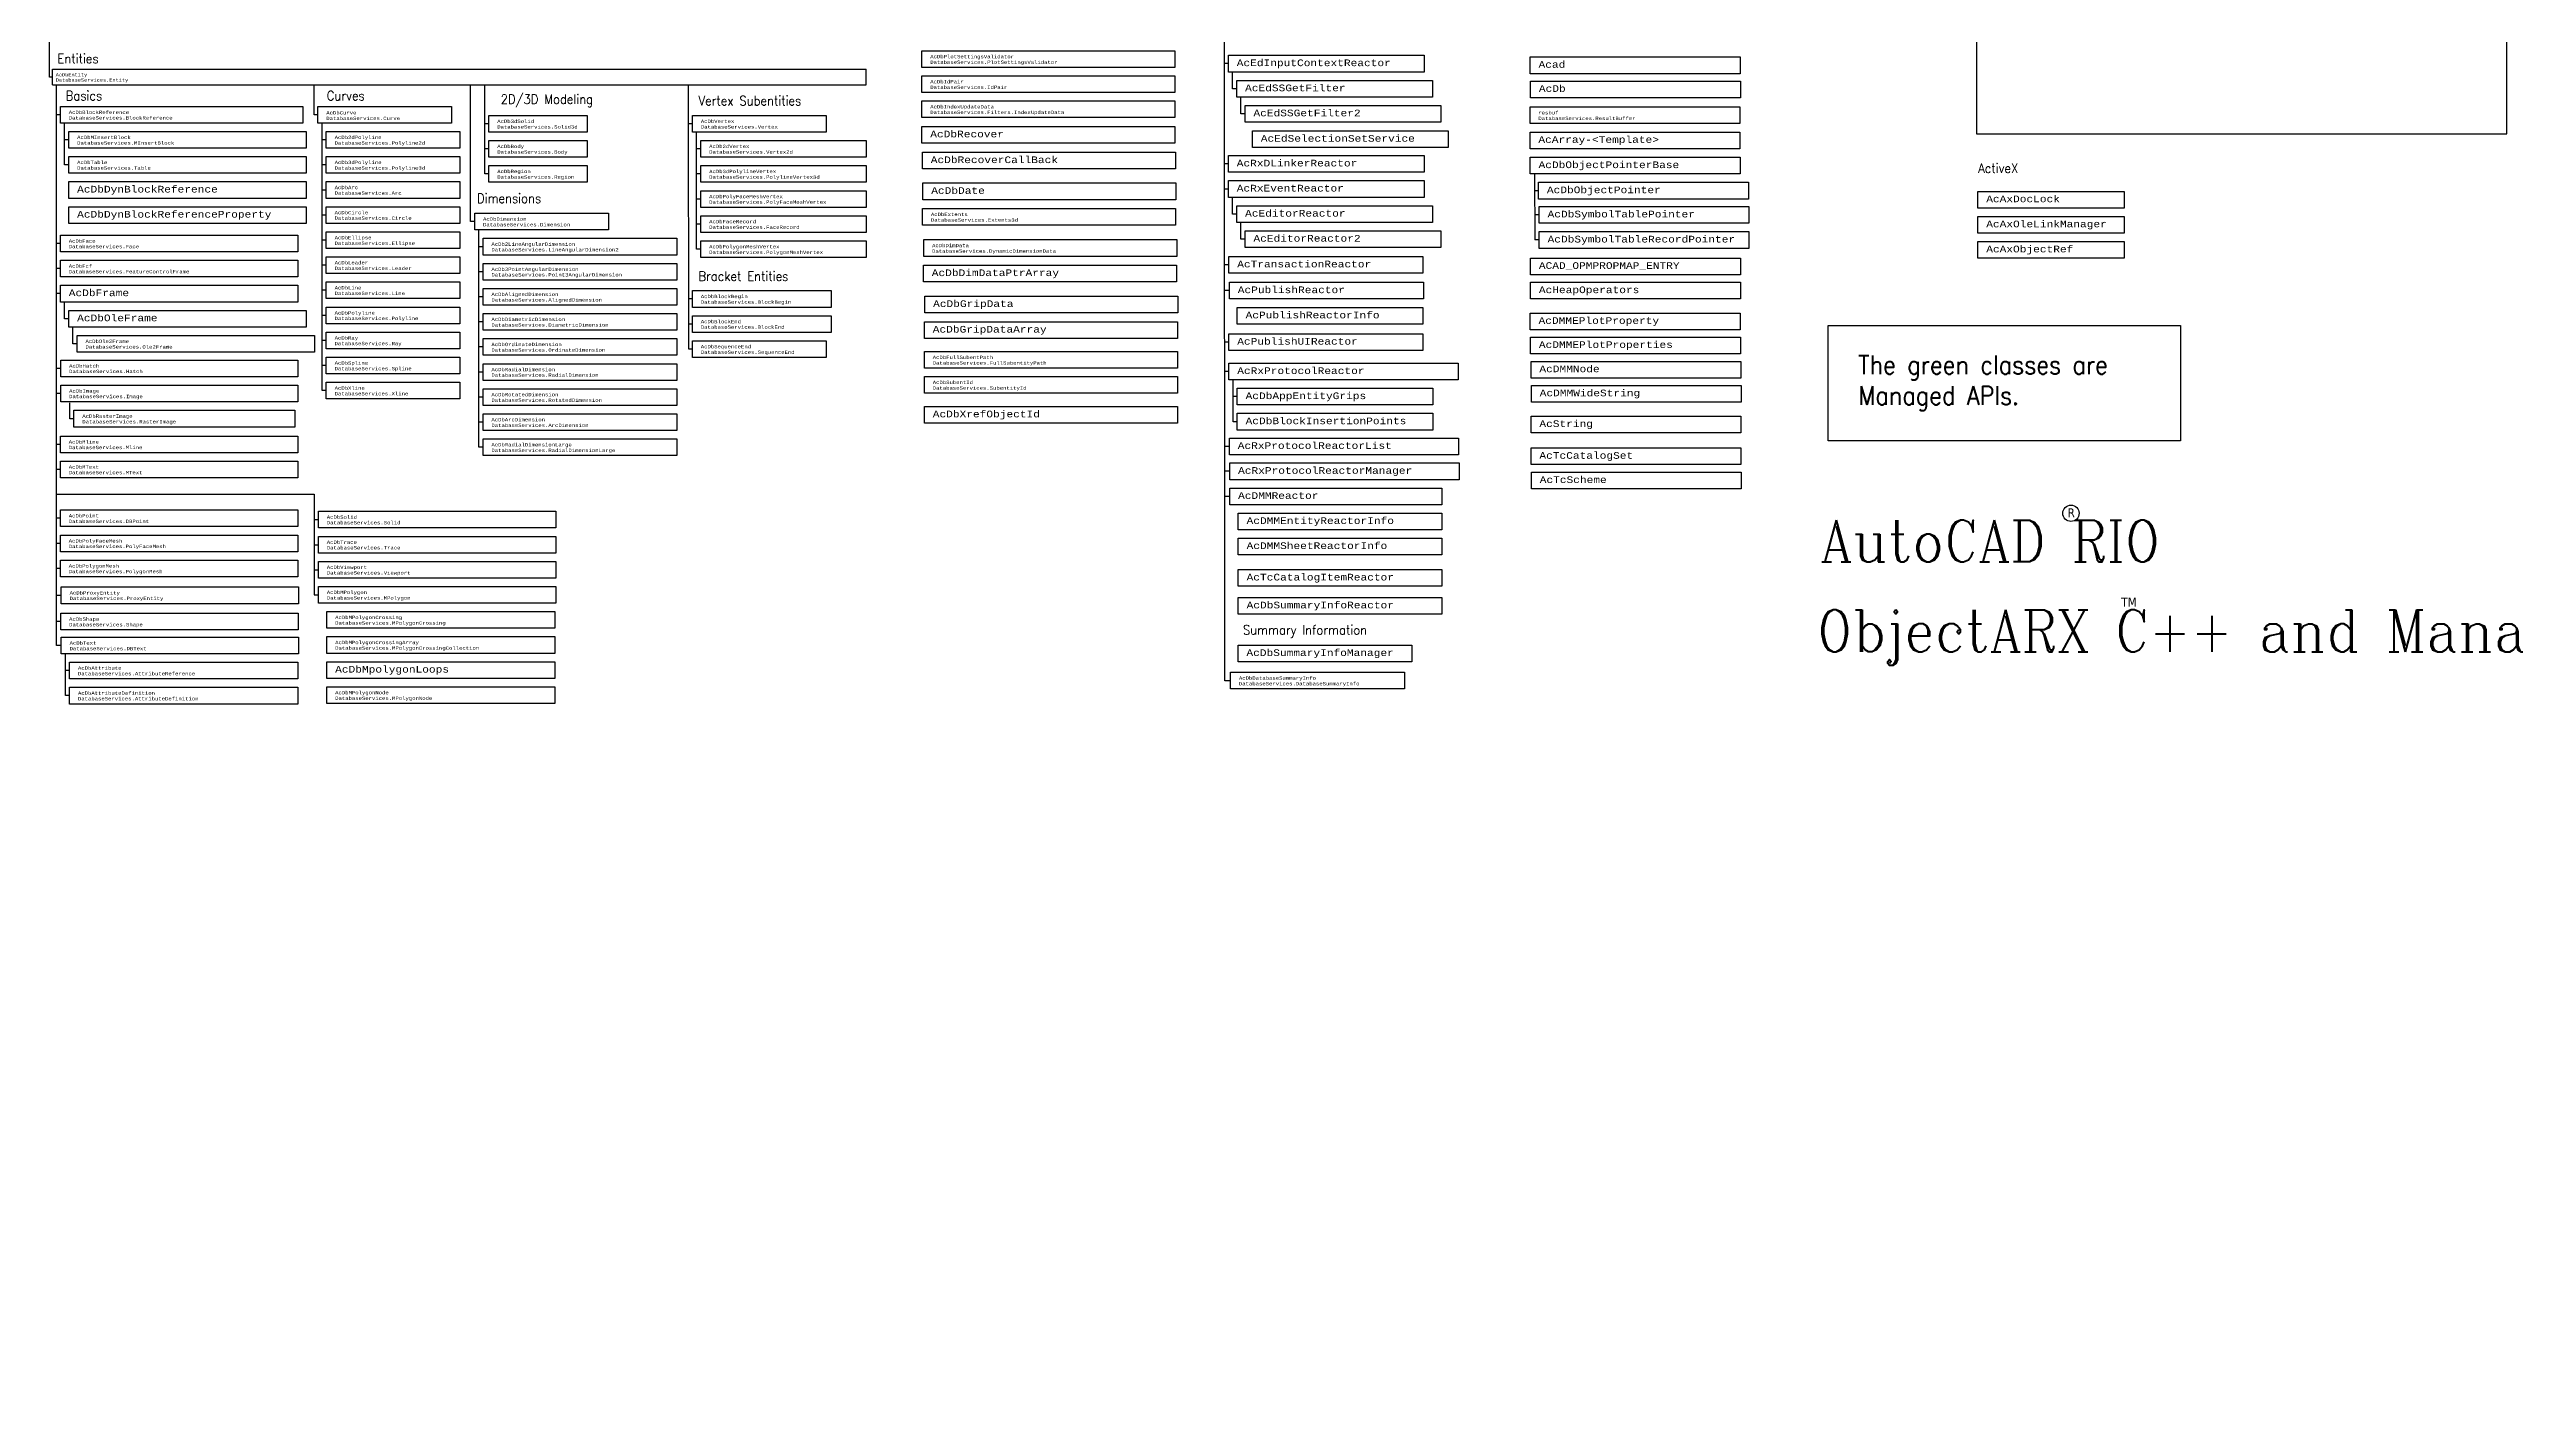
# Model space of a CAD drawing. Extents: x -49 to 186, y -248 to 71.
# Drawn here: x -46.9 to 100.9, y -80.6 to 0.6 of the extents above; entities that cross this region are included whole.
import ezdxf
from ezdxf.enums import TextEntityAlignment as Align

# ---------------------------------------------------------------- set-up
doc = ezdxf.new("R2010")
doc.units = 0
doc.header["$MEASUREMENT"] = 0
doc.layers.get('0').update_dxf_attribs({"linetype": 'CONTINUOUS'})
doc.layers.add('JUNK', color=7, linetype='CONTINUOUS')
doc.styles.add('ROMANC', font='romanc.shx', dxfattribs={"width": 0.9})
doc.styles.add('ROMANS', font='romans', dxfattribs={"width": 0.9})
doc.styles.get("Standard").update_dxf_attribs({"font": 'COUR.TTF'})
doc.styles.add('STYLE1', font='TAHOMA.TTF', dxfattribs={"height": 0.18})

msp = doc.modelspace()

# ---------------------------------------------------------------- linework, layer by layer
for p, q in [((23.45, -37.22), (23.41, 68.11)), ((-46.89, -1.1), (-46.88, 30.48)), ((-46.7, -1.1), (-46.89, -1.1)), ((-46.7, -0.63), (1.98, -0.64)), ((-46.7, -1.57), (-46.7, -0.63)), ((1.98, -1.57), (1.98, -0.64)), ((23.66, -0.3), (23.41, -0.3)), ((-46.7, -1.57), (-46.46, -1.57)), ((-46.46, -1.57), (1.98, -1.57)), ((-46.46, -35.11), (-46.46, -1.57)), ((-31.04, -3.36), (-31.04, -1.57)), ((-21.69, -9.75), (-21.69, -1.57)), ((-20.83, -6.9), (-20.83, -1.57)), ((-19.35, -1.57), (-19.35, -1.57)), ((-8.63, -17.38), (-8.64, -1.58)), ((-46.23, -3.36), (-46.46, -3.36)), ((-45.98, -6.36), (-45.98, -3.86)), ((-30.82, -3.36), (-31.04, -3.36)), ((-30.57, -19.86), (-30.57, -3.86)), ((-20.59, -3.9), (-20.83, -3.9)), ((-8.41, -3.9), (-8.64, -3.9)), ((-8.16, -11.4), (-8.16, -4.4)), ((-45.73, -4.86), (-45.98, -4.86)), ((-30.32, -4.86), (-30.57, -4.86)), ((-20.59, -5.4), (-20.83, -5.4)), ((-7.91, -5.4), (-8.16, -5.4)), ((-45.73, -6.36), (-45.98, -6.36)), ((-30.32, -6.36), (-30.57, -6.36)), ((-20.59, -6.9), (-20.83, -6.9)), ((-7.91, -6.9), (-8.16, -6.9)), ((23.66, -6.3), (23.41, -6.3)), ((41.97, -6.9), (42, -10.85)), ((-30.32, -7.86), (-30.57, -7.86)), ((-7.91, -8.4), (-8.16, -8.4)), ((23.66, -7.8), (23.41, -7.8)), ((23.91, -9.3), (23.91, -8.3)), ((42.22, -7.9), (41.97, -7.9)), ((-30.32, -9.36), (-30.57, -9.36)), ((-21.44, -9.75), (-21.69, -9.75)), ((-21.19, -23.25), (-21.19, -10.25)), ((-7.91, -9.9), (-8.16, -9.9)), ((42.26, -9.35), (42, -9.35)), ((-46.23, -11.06), (-46.46, -11.06)), ((-30.32, -10.86), (-30.57, -10.86)), ((-20.94, -11.25), (-21.19, -11.25)), ((-7.91, -11.4), (-8.16, -11.4)), ((42.26, -10.85), (42, -10.85)), ((-46.23, -12.56), (-46.46, -12.56)), ((-30.32, -12.36), (-30.57, -12.36)), ((-20.94, -12.75), (-21.19, -12.75)), ((23.69, -12.34), (23.44, -12.34)), ((-46.23, -14.06), (-46.46, -14.06)), ((-45.98, -15.56), (-45.98, -14.56)), ((-30.32, -13.86), (-30.57, -13.86)), ((-20.94, -14.25), (-21.19, -14.25)), ((-8.41, -14.38), (-8.63, -14.38)), ((23.72, -13.88), (23.47, -13.88)), ((-45.73, -15.56), (-45.98, -15.56)), ((-45.48, -17.06), (-45.48, -16.06)), ((-30.32, -15.36), (-30.57, -15.36)), ((-20.94, -15.75), (-21.19, -15.75)), ((-8.41, -15.88), (-8.63, -15.88)), ((-45.23, -17.06), (-45.48, -17.06)), ((-30.32, -16.86), (-30.57, -16.86)), ((-20.94, -17.25), (-21.19, -17.25)), ((-8.41, -17.38), (-8.63, -17.38)), ((23.69, -16.96), (23.44, -16.96)), ((-46.21, -18.53), (-46.46, -18.53)), ((-30.32, -18.36), (-30.57, -18.36)), ((-20.94, -18.75), (-21.19, -18.75)), ((23.69, -18.72), (23.44, -18.72)), ((-46.21, -20.03), (-46.46, -20.03)), ((-45.67, -21.54), (-45.67, -20.59)), ((-30.32, -19.86), (-30.57, -19.86)), ((-20.94, -20.25), (-21.19, -20.25)), ((-45.42, -21.54), (-45.67, -21.54)), ((-20.94, -21.75), (-21.19, -21.75)), ((-46.23, -23.08), (-46.46, -23.08)), ((-20.94, -23.25), (-21.19, -23.25)), ((23.72, -23.2), (23.47, -23.2)), ((-46.23, -24.58), (-46.46, -24.58)), ((23.74, -24.69), (23.49, -24.69)), ((-46.46, -26.06), (-31.04, -26.06)), ((-31.04, -26.06), (-31.04, -32.08)), ((23.74, -26.19), (23.49, -26.19)), ((-46.23, -27.5), (-46.46, -27.5)), ((-31.04, -27.58), (-30.79, -27.58)), ((-46.23, -29), (-46.46, -29)), ((-31.04, -29.08), (-30.79, -29.08)), ((-46.23, -30.5), (-46.46, -30.5)), ((-31.04, -30.58), (-30.79, -30.58)), ((-46.18, -32.11), (-46.46, -32.11)), ((-31.04, -32.08), (-30.79, -32.08)), ((-46.21, -33.68), (-46.46, -33.68)), ((-45.93, -32.61), (-45.93, -32.61)), ((-45.93, -32.61), (-45.93, -32.61)), ((-46.18, -35.11), (-46.46, -35.11)), ((-45.93, -38.11), (-45.93, -35.61)), ((-45.68, -36.61), (-45.93, -36.61)), ((-45.68, -38.11), (-45.93, -38.11)), ((23.79, -37.22), (23.45, -37.22))]:
    msp.add_line(p, q)
at = {"color": 7}
for p, q in [((23.91, -1.8), (23.91, -0.8)), ((24.16, -1.8), (23.91, -1.8)), ((24.41, -3.3), (24.41, -2.3)), ((24.66, -3.3), (24.41, -3.3)), ((24.16, -9.3), (23.91, -9.3)), ((24.41, -10.8), (24.41, -9.8)), ((24.66, -10.8), (24.41, -10.8)), ((23.94, -21.72), (23.94, -19.22)), ((24.19, -20.22), (23.94, -20.22)), ((24.19, -21.72), (23.94, -21.72))]:
    msp.add_line(p, q, dxfattribs=at)
at = {"color": 3}
msp.add_lwpolyline([(75.63, 67.78), (68.43, 67.78), (68.43, -4.5), (100.17, -4.5), (100.17, 67.63), (86.57, 67.63)], dxfattribs=at)
for points in [[(5.32, 0.47), (20.46, 0.47), (20.46, -0.53), (5.32, -0.53)], [(41.72, 0.1), (54.28, 0.1), (54.28, -0.9), (41.72, -0.9)], [(5.32, -1.03), (20.46, -1.03), (20.46, -2.03), (5.32, -2.03)], [(41.74, -1.34), (54.3, -1.34), (54.3, -2.34), (41.74, -2.34)], [(-46.23, -2.86), (-31.73, -2.86), (-31.73, -3.86), (-46.23, -3.86)], [(-30.82, -2.86), (-22.82, -2.86), (-22.82, -3.86), (-30.82, -3.86)], [(5.32, -2.53), (20.46, -2.53), (20.46, -3.53), (5.32, -3.53)], [(41.71, -2.89), (54.26, -2.89), (54.26, -3.89), (41.71, -3.89)], [(-45.73, -4.36), (-31.53, -4.36), (-31.53, -5.36), (-45.73, -5.36)], [(-30.32, -4.36), (-22.32, -4.36), (-22.32, -5.36), (-30.32, -5.36)], [(-20.59, -3.4), (-14.71, -3.4), (-14.71, -4.4), (-20.59, -4.4)], [(-8.41, -3.4), (-0.41, -3.4), (-0.41, -4.4), (-8.41, -4.4)], [(5.32, -4.06), (20.46, -4.06), (20.46, -5.06), (5.32, -5.06)], [(41.71, -4.39), (54.26, -4.39), (54.26, -5.39), (41.71, -5.39)], [(-45.73, -5.86), (-31.53, -5.86), (-31.53, -6.86), (-45.73, -6.86)], [(-30.32, -5.86), (-22.32, -5.86), (-22.32, -6.86), (-30.32, -6.86)], [(-20.59, -4.9), (-14.71, -4.9), (-14.71, -5.9), (-20.59, -5.9)], [(-7.91, -4.9), (1.98, -4.9), (1.98, -5.9), (-7.91, -5.9)], [(5.35, -5.6), (20.49, -5.6), (20.49, -6.6), (5.35, -6.6)], [(41.72, -5.9), (54.28, -5.9), (54.28, -6.9), (41.72, -6.9)], [(-45.73, -7.36), (-31.53, -7.36), (-31.53, -8.36), (-45.73, -8.36)], [(-30.32, -7.36), (-22.32, -7.36), (-22.32, -8.36), (-30.32, -8.36)], [(-20.59, -6.4), (-14.71, -6.4), (-14.71, -7.4), (-20.59, -7.4)], [(-7.91, -6.4), (1.98, -6.4), (1.98, -7.4), (-7.91, -7.4)], [(-45.73, -8.86), (-31.53, -8.86), (-31.53, -9.86), (-45.73, -9.86)], [(-30.32, -8.86), (-22.32, -8.86), (-22.32, -9.86), (-30.32, -9.86)], [(-7.91, -7.9), (1.98, -7.9), (1.98, -8.9), (-7.91, -8.9)], [(5.38, -7.44), (20.52, -7.44), (20.52, -8.44), (5.38, -8.44)], [(42.22, -7.4), (54.78, -7.4), (54.78, -8.4), (42.22, -8.4)], [(42.26, -8.85), (54.81, -8.85), (54.81, -9.85), (42.26, -9.85)], [(-21.44, -9.25), (-13.44, -9.25), (-13.44, -10.25), (-21.44, -10.25)], [(-7.91, -9.4), (1.98, -9.4), (1.98, -10.4), (-7.91, -10.4)], [(5.36, -8.97), (20.5, -8.97), (20.5, -9.97), (5.36, -9.97)], [(68.51, -9.44), (77.27, -9.44), (77.27, -10.44), (68.51, -10.44)], [(-46.23, -10.56), (-32.03, -10.56), (-32.03, -11.56), (-46.23, -11.56)], [(-30.32, -10.36), (-22.32, -10.36), (-22.32, -11.36), (-30.32, -11.36)], [(-20.94, -10.75), (-9.34, -10.75), (-9.34, -11.75), (-20.94, -11.75)], [(-7.91, -10.9), (1.98, -10.9), (1.98, -11.9), (-7.91, -11.9)], [(5.43, -10.83), (20.57, -10.83), (20.57, -11.83), (5.43, -11.83)], [(42.26, -10.35), (54.81, -10.35), (54.81, -11.35), (42.26, -11.35)], [(68.51, -10.94), (77.27, -10.94), (77.27, -11.94), (68.51, -11.94)], [(-46.23, -12.06), (-32.03, -12.06), (-32.03, -13.06), (-46.23, -13.06)], [(-30.32, -11.86), (-22.32, -11.86), (-22.32, -12.86), (-30.32, -12.86)], [(-20.94, -12.25), (-9.34, -12.25), (-9.34, -13.25), (-20.94, -13.25)], [(5.41, -12.36), (20.55, -12.36), (20.55, -13.36), (5.41, -13.36)], [(41.74, -11.93), (54.3, -11.93), (54.3, -12.93), (41.74, -12.93)], [(-46.23, -13.56), (-32.03, -13.56), (-32.03, -14.56), (-46.23, -14.56)], [(-30.32, -13.36), (-22.32, -13.36), (-22.32, -14.36), (-30.32, -14.36)], [(-20.94, -13.75), (-9.34, -13.75), (-9.34, -14.75), (-20.94, -14.75)], [(-8.41, -13.88), (-0.1, -13.88), (-0.1, -14.88), (-8.41, -14.88)], [(5.49, -14.21), (20.63, -14.21), (20.63, -15.21), (5.49, -15.21)], [(41.74, -13.38), (54.3, -13.38), (54.3, -14.38), (41.74, -14.38)], [(-45.73, -15.06), (-31.53, -15.06), (-31.53, -16.06), (-45.73, -16.06)], [(-30.32, -14.86), (-22.32, -14.86), (-22.32, -15.86), (-30.32, -15.86)], [(-20.94, -15.25), (-9.34, -15.25), (-9.34, -16.25), (-20.94, -16.25)], [(-8.41, -15.38), (-0.1, -15.38), (-0.1, -16.38), (-8.41, -16.38)], [(5.47, -15.74), (20.61, -15.74), (20.61, -16.74), (5.47, -16.74)], [(24.19, -14.89), (35.3, -14.89), (35.3, -15.89), (24.19, -15.89)], [(41.72, -15.22), (54.28, -15.22), (54.28, -16.22), (41.72, -16.22)], [(59.55, -15.97), (80.63, -15.97), (80.63, -22.87), (59.55, -22.87)], [(-45.23, -16.56), (-31.03, -16.56), (-31.03, -17.56), (-45.23, -17.56)], [(-30.32, -16.36), (-22.32, -16.36), (-22.32, -17.36), (-30.32, -17.36)], [(-20.94, -16.75), (-9.34, -16.75), (-9.34, -17.75), (-20.94, -17.75)], [(-8.41, -16.88), (-0.41, -16.88), (-0.41, -17.88), (-8.41, -17.88)], [(5.47, -17.52), (20.61, -17.52), (20.61, -18.52), (5.47, -18.52)], [(41.74, -16.66), (54.3, -16.66), (54.3, -17.66), (41.74, -17.66)], [(-46.21, -18.03), (-32.02, -18.03), (-32.02, -19.03), (-46.21, -19.03)], [(-30.32, -17.86), (-22.32, -17.86), (-22.32, -18.86), (-30.32, -18.86)], [(-20.94, -18.25), (-9.34, -18.25), (-9.34, -19.25), (-20.94, -19.25)], [(5.47, -19.02), (20.61, -19.02), (20.61, -20.02), (5.47, -20.02)], [(41.77, -18.11), (54.32, -18.11), (54.32, -19.11), (41.77, -19.11)], [(-46.21, -19.53), (-32.02, -19.53), (-32.02, -20.53), (-46.21, -20.53)], [(-30.32, -19.36), (-22.32, -19.36), (-22.32, -20.36), (-30.32, -20.36)], [(-20.94, -19.75), (-9.34, -19.75), (-9.34, -20.75), (-20.94, -20.75)], [(41.79, -19.55), (54.34, -19.55), (54.34, -20.55), (41.79, -20.55)], [(-45.42, -21.04), (-32.2, -21.04), (-32.2, -22.04), (-45.42, -22.04)], [(-20.94, -21.25), (-9.34, -21.25), (-9.34, -22.25), (-20.94, -22.25)], [(5.47, -20.81), (20.61, -20.81), (20.61, -21.81), (5.47, -21.81)], [(41.77, -21.39), (54.32, -21.39), (54.32, -22.39), (41.77, -22.39)], [(-46.23, -22.58), (-32.03, -22.58), (-32.03, -23.58), (-46.23, -23.58)], [(-20.94, -22.75), (-9.34, -22.75), (-9.34, -23.75), (-20.94, -23.75)], [(23.72, -22.7), (37.43, -22.7), (37.43, -23.7), (23.72, -23.7)], [(41.77, -23.29), (54.32, -23.29), (54.32, -24.29), (41.77, -24.29)], [(-46.23, -24.08), (-32.03, -24.08), (-32.03, -25.08), (-46.23, -25.08)], [(23.74, -24.19), (37.46, -24.19), (37.46, -25.19), (23.74, -25.19)], [(41.79, -24.74), (54.34, -24.74), (54.34, -25.74), (41.79, -25.74)], [(23.74, -25.69), (36.43, -25.69), (36.43, -26.69), (23.74, -26.69)], [(-46.23, -27), (-32.03, -27), (-32.03, -28), (-46.23, -28)], [(-30.79, -27.08), (-16.59, -27.08), (-16.59, -28.08), (-30.79, -28.08)], [(24.25, -27.19), (36.43, -27.19), (36.43, -28.19), (24.25, -28.19)], [(-46.23, -28.5), (-32.03, -28.5), (-32.03, -29.5), (-46.23, -29.5)], [(-30.79, -28.58), (-16.59, -28.58), (-16.59, -29.58), (-30.79, -29.58)], [(24.25, -28.69), (36.43, -28.69), (36.43, -29.69), (24.25, -29.69)], [(-46.23, -30), (-32.03, -30), (-32.03, -31), (-46.23, -31)], [(-30.79, -30.08), (-16.59, -30.08), (-16.59, -31.08), (-30.79, -31.08)], [(24.25, -30.57), (36.43, -30.57), (36.43, -31.57), (24.25, -31.57)], [(-46.18, -31.61), (-31.98, -31.61), (-31.98, -32.61), (-46.18, -32.61)], [(-30.79, -31.58), (-16.59, -31.58), (-16.59, -32.58), (-30.79, -32.58)], [(24.25, -32.24), (36.43, -32.24), (36.43, -33.24), (24.25, -33.24)], [(-46.21, -33.18), (-32.01, -33.18), (-32.01, -34.18), (-46.21, -34.18)], [(-30.29, -33.08), (-16.64, -33.08), (-16.64, -34.08), (-30.29, -34.08)], [(-46.18, -34.61), (-31.98, -34.61), (-31.98, -35.61), (-46.18, -35.61)], [(-30.29, -34.58), (-16.64, -34.58), (-16.64, -35.58), (-30.29, -35.58)], [(24.24, -35.09), (34.64, -35.09), (34.64, -36.09), (24.24, -36.09)], [(-45.68, -36.11), (-32.02, -36.11), (-32.02, -37.11), (-45.68, -37.11)], [(-30.29, -36.08), (-16.64, -36.08), (-16.64, -37.08), (-30.29, -37.08)], [(23.79, -36.71), (34.2, -36.71), (34.2, -37.71), (23.79, -37.71)], [(-45.68, -37.61), (-32.02, -37.61), (-32.02, -38.61), (-45.68, -38.61)], [(-30.29, -37.58), (-16.64, -37.58), (-16.64, -38.58), (-30.29, -38.58)]]:
    msp.add_lwpolyline(points, close=True)
at = {"color": 7}
for points in [[(23.66, 0.2), (35.37, 0.2), (35.37, -0.8), (23.66, -0.8)], [(24.16, -1.3), (35.87, -1.3), (35.87, -2.3), (24.16, -2.3)], [(24.66, -2.8), (36.37, -2.8), (36.37, -3.8), (24.66, -3.8)], [(25.1, -4.32), (36.81, -4.32), (36.81, -5.32), (25.1, -5.32)], [(23.66, -5.8), (35.37, -5.8), (35.37, -6.8), (23.66, -6.8)], [(23.66, -7.3), (35.37, -7.3), (35.37, -8.3), (23.66, -8.3)], [(24.16, -8.8), (35.87, -8.8), (35.87, -9.8), (24.16, -9.8)], [(68.51, -7.94), (77.27, -7.94), (77.27, -8.94), (68.51, -8.94)], [(24.66, -10.3), (36.37, -10.3), (36.37, -11.3), (24.66, -11.3)], [(23.69, -11.84), (35.3, -11.84), (35.3, -12.84), (23.69, -12.84)], [(23.72, -13.38), (35.33, -13.38), (35.33, -14.38), (23.72, -14.38)], [(23.69, -16.46), (35.3, -16.46), (35.3, -17.46), (23.69, -17.46)], [(23.69, -18.22), (37.4, -18.22), (37.4, -19.22), (23.69, -19.22)], [(24.19, -19.72), (35.89, -19.72), (35.89, -20.72), (24.19, -20.72)], [(24.19, -21.22), (35.89, -21.22), (35.89, -22.22), (24.19, -22.22)]]:
    msp.add_lwpolyline(points, close=True, dxfattribs=at)
msp.add_circle((74.08, -27.2), 0.488)

# ---------------------------------------------------------------- texts
at = {"style": 'ROMANC', "width": 0.9}
msp.add_text('Entities', height=0.565, dxfattribs=at).set_placement((-46.41, -0.28))
at = {"color": 1, "style": 'ROMANC', "width": 0.9}
for s, height, p in [('Basics', 0.565, (-45.91, -2.5)), ('Curves', 0.565, (-30.29, -2.5)), ('2D/3D Modeling', 0.5647, (-19.89, -2.71)), ('Vertex Subentities', 0.5647, (-8.04, -2.8)), ('ActiveX', 0.565, (68.53, -6.84)), ('Dimensions', 0.565, (-21.3, -8.64)), ('Bracket Entities', 0.5647, (-8.05, -13.3)), ('Summary Information', 0.5647, (24.53, -34.46))]:
    msp.add_text(s, height=height, dxfattribs=at).set_placement(p)
at = {"attachment_point": 1}
for s, insert, char_height in [('\\fCourier New|b0|i0|c0|p49;AcDbPlotSettingsValidator\\P\\C3;DatabaseServices.PlotSettingsValidator', (5.82, 0.22), 0.2), ('\\fCourier New|b0|i0|c0|p49;AcDbIdPair\\P\\C3;DatabaseServices.IdPair', (5.82, -1.28), 0.2), ('\\fCourier New|b0|i0|c0|p49;Acad', (42.22, -0.15), 0.4), ('\\fCourier New|b0|i0|c0|p49;AcDbIndexUpdateData\\P\\C3;DatabaseServices.Filters.IndexUpdateData', (5.82, -2.78), 0.2), ('\\fCourier New|b0|i0|c0|p49;AcDb', (42.24, -1.59), 0.4), ('\\fCourier New|b0|i0|c0|p49;AcDbBlockReference\\P\\C3;DatabaseServices.BlockReference', (-45.73, -3.11), 0.2), ('\\fCourier New|b0|i0|c0|p49;AcDbCurve\\P\\C3;DatabaseServices.Curve', (-30.32, -3.14), 0.2), ('\\fCourier New|b0|i0|c0|p49;AcDb3dSolid\\P\\C3;DatabaseServices.Solid3d', (-20.09, -3.65), 0.2), ('\\fCourier New|b0|i0|c0|p49;AcDbVertex\\P\\C3;DatabaseServices.Vertex', (-7.91, -3.65), 0.2), ('\\fCourier New|b0|i0|c0|p49;AcDbRecover', (5.82, -4.31), 0.4), ('{\\fCourier New|b0|i0|c0|p49;resbuf\\P\\C3;DatabaseServices.ResultBuffer}', (42.21, -3.14), 0.2), ('\\fCourier New|b0|i0|c0|p49;AcDbMInsertBlock\\P\\C3;DatabaseServices.MInsertBlock', (-45.23, -4.61), 0.2), ('\\fCourier New|b0|i0|c0|p49;AcDb2dPolyline\\P\\C3;DatabaseServices.Polyline2d', (-29.82, -4.61), 0.2), ('\\fCourier New|b0|i0|c0|p49;AcDbBody\\P\\C3;DatabaseServices.Body', (-20.09, -5.15), 0.2), ('\\fCourier New|b0|i0|c0|p49;AcDb2dVertex\\P\\C3;DatabaseServices.Vertex2d', (-7.41, -5.15), 0.2), ('\\fCourier New|b0|i0|c0|p49;AcDbRecoverCallBack', (5.85, -5.85), 0.4), ('\\fCourier New|b0|i0|c0|p49;AcArray-<Template>', (42.21, -4.64), 0.4), ('{\\fCourier New|b0|i0|c0|p49;AcDbTable\\P\\C3;DatabaseServices.Table}', (-45.23, -6.11), 0.2), ('\\fCourier New|b0|i0|c0|p49;AcDb3dPolyline\\P\\C3;DatabaseServices.Polyline3d', (-29.82, -6.11), 0.2), ('\\fCourier New|b0|i0|c0|p49;AcDbRegion\\P\\C3;DatabaseServices.Region', (-20.09, -6.65), 0.2), ('\\fCourier New|b0|i0|c0|p49;AcDb3dPolylineVertex\\P\\C3;DatabaseServices.PolylineVertex3d', (-7.41, -6.65), 0.2), ('\\fCourier New|b0|i0|c0|p49;AcRxDLinkerReactor', (24.16, -6.05), 0.4), ('\\fCourier New|b0|i0|c0|p49;AcDbObjectPointerBase', (42.22, -6.15), 0.4), ('{\\fCourier New|b0|i0|c0|p49;AcDbDynBlockReference}', (-45.23, -7.61), 0.4), ('\\fCourier New|b0|i0|c0|p49;', (-43.37, -8.58), 0.4), ('\\fCourier New|b0|i0|c0|p49;AcDbArc\\P\\C3;DatabaseServices.Arc', (-29.82, -7.61), 0.2), ('\\fCourier New|b0|i0|c0|p49;AcDbPolyFaceMeshVertex\\P\\C3;DatabaseServices.PolyFaceMeshVertex', (-7.41, -8.15), 0.2), ('\\fCourier New|b0|i0|c0|p49;AcDbDate', (5.88, -7.69), 0.4), ('{\\fCourier New|b0|i0|c0|p49;AcDbObjectPointer}', (42.72, -7.65), 0.4), ('{\\fCourier New|b0|i0|c0|p49;AcDbDynBlockReferenceProperty}', (-45.23, -9.11), 0.4), ('\\fCourier New|b0|i0|c0|p49;AcDbCircle\\P\\C3;DatabaseServices.Circle', (-29.82, -9.11), 0.2), ('\\fCourier New|b0|i0|c0|p49;AcDbDimension\\P\\C3;DatabaseServices.Dimension', (-20.94, -9.5), 0.2), ('{\\fCourier New|b0|i0|c0|p49;AcDbFaceRecord\\P\\C3;DatabaseServices.FaceRecord}', (-7.41, -9.65), 0.2), ('\\fCourier New|b0|i0|c0|p49;AcDbExtents\\P\\C3;DatabaseServices.Extents3d', (5.86, -9.22), 0.2), ('{\\fCourier New|b0|i0|c0|p49;AcDbSymbolTablePointer}', (42.76, -9.1), 0.4), ('\\fCourier New|b0|i0|c0|p49;AcAxOleLinkManager', (69.01, -9.69), 0.4), ('\\fCourier New|b0|i0|c0|p49;AcDbFace\\P\\C3;DatabaseServices.Face', (-45.73, -10.81), 0.2), ('\\fCourier New|b0|i0|c0|p49;AcDbEllipse\\P\\C3;DatabaseServices.Ellipse', (-29.82, -10.61), 0.2), ('\\fCourier New|b0|i0|c0|p49;AcDb2LineAngularDimension\\P\\C3;DatabaseServices.LineAngularDimension2', (-20.44, -11), 0.2), ('\\fCourier New|b0|i0|c0|p49;AcDbPolygonMeshVertex\\P\\C3;DatabaseServices.PolygonMeshVertex', (-7.41, -11.15), 0.2), ('{\\fCourier New|b0|i0|c0|p49;AcDbDimData\\P\\C3;DatabaseServices.DynamicDimensionData}', (5.93, -11.08), 0.2), ('{\\fCourier New|b0|i0|c0|p49;AcDbSymbolTableRecordPointer}', (42.76, -10.6), 0.4), ('{\\fCourier New|b0|i0|c0|p49;AcAxObjectRef}', (69.01, -11.19), 0.4), ('\\fCourier New|b0|i0|c0|p49;AcDbFcf\\P\\C3;DatabaseServices.FeatureControlFrame', (-45.73, -12.31), 0.2), ('\\fCourier New|b0|i0|c0|p49;AcDbLeader\\P\\C3;DatabaseServices.Leader', (-29.82, -12.11), 0.2), ('\\fCourier New|b0|i0|c0|p49;AcDb3PointAngularDimension\\P\\C3;DatabaseServices.Point3AngularDimension', (-20.44, -12.5), 0.2), ('{\\fCourier New|b0|i0|c0|p49;AcDbDimDataPtrArray}', (5.91, -12.61), 0.4), ('\\fCourier New|b0|i0|c0|p49;AcTransactionReactor', (24.19, -12.09), 0.4), ('{\\fCourier New|b0|i0|c0|p49;ACAD_OPMPROPMAP_ENTRY}', (42.24, -12.18), 0.4), ('\\fCourier New|b0|i0|c0|p49;AcDbFrame', (-45.73, -13.81), 0.4), ('\\fCourier New|b0|i0|c0|p49;AcDbLine\\P\\C3;DatabaseServices.Line', (-29.82, -13.61), 0.2), ('\\fCourier New|b0|i0|c0|p49;AcDbAlignedDimension\\P\\C3;DatabaseServices.AlignedDimension', (-20.44, -14), 0.2), ('\\fCourier New|b0|i0|c0|p49;AcDbBlockBegin\\P\\C3;DatabaseServices.BlockBegin', (-7.91, -14.13), 0.2), ('\\fCourier New|b0|i0|c0|p49;', (2.12, -14.19), 0.4), ('{\\fCourier New|b0|i0|c0|p49;AcDbGripData}', (5.99, -14.46), 0.4), ('{\\fCourier New|b0|i0|c0|p49;AcPublishReactor}', (24.22, -13.63), 0.4), ('{\\fCourier New|b0|i0|c0|p49;AcHeapOperators}', (42.24, -13.63), 0.4), ('\\fCourier New|b0|i0|c0|p49;AcDbOleFrame', (-45.23, -15.31), 0.4), ('\\fCourier New|b0|i0|c0|p49;AcDbPolyline\\P\\C3;DatabaseServices.Polyline', (-29.82, -15.11), 0.2), ('\\fCourier New|b0|i0|c0|p49;AcDbDiametricDimension\\P\\C3;DatabaseServices.DiametricDimension', (-20.44, -15.5), 0.2), ('\\fCourier New|b0|i0|c0|p49;AcDbBlockEnd\\P\\C3;DatabaseServices.BlockEnd', (-7.91, -15.63), 0.2), ('{\\fCourier New|b0|i0|c0|p49;AcDbGripDataArray}', (5.97, -15.99), 0.4), ('{\\fCourier New|b0|i0|c0|p49;AcPublishReactorInfo}', (24.69, -15.14), 0.4), ('{\\fCourier New|b0|i0|c0|p49;AcDMMEPlotProperty}', (42.22, -15.47), 0.4), ('\\fCourier New|b0|i0|c0|p49;AcDbOle2Frame\\P\\C3;DatabaseServices.Ole2Frame', (-44.73, -16.81), 0.2), ('\\fCourier New|b0|i0|c0|p49;AcDbRay\\P\\C3;DatabaseServices.Ray', (-29.82, -16.61), 0.2), ('\\fCourier New|b0|i0|c0|p49;AcDbOrdinateDimension\\P\\C3;DatabaseServices.OrdinateDimension', (-20.44, -17), 0.2), ('\\fCourier New|b0|i0|c0|p49;AcDbSequenceEnd\\P\\C3;DatabaseServices.SequenceEnd', (-7.91, -17.13), 0.2), ('{\\fCourier New|b0|i0|c0|p49;AcPublishUIReactor}', (24.19, -16.71), 0.4), ('{\\fCourier New|b0|i0|c0|p49;AcDMMEPlotProperties}', (42.24, -16.91), 0.4), ('\\fCourier New|b0|i0|c0|p49;AcDbHatch\\P\\C3;DatabaseServices.Hatch', (-45.71, -18.28), 0.2), ('\\fCourier New|b0|i0|c0|p49;AcDbSpline\\P\\C3;DatabaseServices.Spline', (-29.82, -18.11), 0.2), ('\\fCourier New|b0|i0|c0|p49;AcDbRadialDimension\\P\\C3;DatabaseServices.RadialDimension', (-20.44, -18.5), 0.2), ('\\fCourier New|b0|i0|c0|p49;AcDbFullSubentPath\\P\\C3;DatabaseServices.FullSubentityPath', (5.97, -17.77), 0.2), ('{\\fCourier New|b0|i0|c0|p49;AcDMMNode}', (42.27, -18.36), 0.4), ('\\fCourier New|b0|i0|c0|p49;AcDbImage\\P\\C3;DatabaseServices.Image', (-45.71, -19.78), 0.2), ('\\fCourier New|b0|i0|c0|p49;AcDbXline\\P\\C3;DatabaseServices.Xline', (-29.82, -19.61), 0.2), ('\\fCourier New|b0|i0|c0|p49;AcDbRotatedDimension\\P\\C3;DatabaseServices.RotatedDimension', (-20.44, -20), 0.2), ('\\fCourier New|b0|i0|c0|p49;AcDbSubentId\\P\\C3;DatabaseServices.SubentityId', (5.97, -19.27), 0.2), ('{\\fCourier New|b0|i0|c0|p49;AcDMMWideString}', (42.29, -19.8), 0.4), ('\\fCourier New|b0|i0|c0|p49;AcDbRasterImage\\P\\C3;DatabaseServices.RasterImage', (-44.92, -21.29), 0.2), ('{\\fCourier New|b0|i0|c0|p49;AcDbArcDimension\\P\\C3;DatabaseServices.ArcDimension}', (-20.44, -21.5), 0.2), ('{\\fCourier New|b0|i0|c0|p49;AcDbXrefObjectId}', (5.97, -21.06), 0.4), ('{\\fCourier New|b0|i0|c0|p49;AcString}', (42.27, -21.64), 0.4), ('\\fCourier New|b0|i0|c0|p49;AcDbMline\\P\\C3;DatabaseServices.Mline', (-45.73, -22.83), 0.2), ('{\\fCourier New|b0|i0|c0|p49;AcDbRadialDimensionLarge\\P\\C3;DatabaseServices.RadialDimensionLarge}', (-20.44, -23), 0.2), ('{\\fCourier New|b0|i0|c0|p49;AcRxProtocolReactorList}', (24.22, -22.95), 0.4), ('{\\fCourier New|b0|i0|c0|p49;AcTcCatalogSet}', (42.27, -23.54), 0.4), ('\\fCourier New|b0|i0|c0|p49;AcDbMText\\P\\C3;DatabaseServices.MText', (-45.73, -24.33), 0.2), ('{\\fCourier New|b0|i0|c0|p49;AcRxProtocolReactorManager}', (24.24, -24.44), 0.4), ('{\\fCourier New|b0|i0|c0|p49;AcTcScheme}', (42.29, -24.99), 0.4), ('{\\fCourier New|b0|i0|c0|p49;AcDMMReactor}', (24.24, -25.94), 0.4), ('\\fCourier New|b0|i0|c0|p49;AcDbPoint\\P\\C3;DatabaseServices.DBPoint', (-45.73, -27.25), 0.2), ('\\fCourier New|b0|i0|c0|p49;AcDbSolid\\P\\C3;DatabaseServices.Solid', (-30.29, -27.33), 0.2), ('{\\fCourier New|b0|i0|c0|p49;AcDMMEntityReactorInfo}', (24.75, -27.44), 0.4), ('\\fCourier New|b0|i0|c0|p49;AcDbPolyFaceMesh\\P\\C3;DatabaseServices.PolyFaceMesh', (-45.73, -28.75), 0.2), ('\\fCourier New|b0|i0|c0|p49;AcDbTrace\\P\\C3;DatabaseServices.Trace', (-30.29, -28.83), 0.2), ('{\\fCourier New|b0|i0|c0|p49;AcDMMSheetReactorInfo}', (24.75, -28.94), 0.4), ('\\fCourier New|b0|i0|c0|p49;AcDbPolygonMesh\\P\\C3;DatabaseServices.PolygonMesh', (-45.73, -30.25), 0.2), ('\\fCourier New|b0|i0|c0|p49;AcDbViewport\\P\\C3;DatabaseServices.Viewport', (-30.29, -30.33), 0.2), ('{\\fCourier New|b0|i0|c0|p49;AcTcCatalogItemReactor}', (24.75, -30.82), 0.4), ('\\fCourier New|b0|i0|c0|p49;AcDbProxyEntity\\P\\C3;DatabaseServices.ProxyEntity', (-45.68, -31.86), 0.2), ('\\fCourier New|b0|i0|c0|p49;', (-43.37, -31.08), 0.4), ('{\\fCourier New|b0|i0|c0|p49;AcDbMPolygon\\P\\C3;DatabaseServices.MPolygon}', (-30.29, -31.83), 0.2), ('\\fCourier New|b0|i0|c0|p49;AcDbSummaryInfoReactor', (24.75, -32.49), 0.4), ('\\fCourier New|b0|i0|c0|p49;AcDbShape\\P\\C3;DatabaseServices.Shape', (-45.71, -33.43), 0.2), ('{\\fCourier New|b0|i0|c0|p49;AcDbMPolygonCrossing\\P\\C3;DatabaseServices.MPolygonCrossing}', (-29.79, -33.33), 0.2), ('\\fCourier New|b0|i0|c0|p49;AcDbText\\P\\C3;DatabaseServices.DBText', (-45.68, -34.86), 0.2), ('{\\fCourier New|b0|i0|c0|p49;AcDbMPolygonCrossingArray\\P\\C3;DatabaseServices.MPolygonCrossingCollection}', (-29.79, -34.83), 0.2), ('\\fCourier New|b0|i0|c0|p49;AcDbSummaryInfoManager', (24.74, -35.34), 0.4), ('\\fCourier New|b0|i0|c0|p49;AcDbAttribute\\P\\C3;DatabaseServices.AttributeReference', (-45.18, -36.36), 0.2), ('{\\fCourier New|b0|i0|c0|p49;AcDbMpolygonLoops}', (-29.79, -36.33), 0.4), ('\\fCourier New|b0|i0|c0|p49;AcDbAttributeDefinition\\P\\C3;DatabaseServices.AttributeDefinition', (-45.18, -37.86), 0.2), ('{\\fCourier New|b0|i0|c0|p49;AcDbMPolygonNode\\P\\C3;DatabaseServices.MPolygonNode}', (-29.79, -37.83), 0.2), ('\\fCourier New|b0|i0|c0|p49;AcDbDatabaseSummaryInfo\\P\\C3;DatabaseServices.DatabaseSummaryInfo', (24.29, -36.96), 0.2), ('\\fCourier New|b0|i0|c0|p49;', (2.12, -42.69), 0.4), ('\\fCourier New|b0|i0|c0|p49;', (2.12, -48.69), 0.4), ('\\fCourier New|b0|i0|c0|p49;', (-43.37, -53.58), 0.4), ('\\fCourier New|b0|i0|c0|p49;', (2.12, -54.69), 0.4), ('\\fCourier New|b0|i0|c0|p49;', (-43.37, -59.58), 0.4), ('\\fCourier New|b0|i0|c0|p49;', (-43.37, -61.08), 0.4), ('\\fCourier New|b0|i0|c0|p49;', (2.12, -60.69), 0.4), ('\\fCourier New|b0|i0|c0|p49;', (-43.37, -70.08), 0.4), ('\\fCourier New|b0|i0|c0|p49;', (-43.37, -71.58), 0.4), ('\\fCourier New|b0|i0|c0|p49;', (-43.37, -80.58), 0.4)]:
    msp.add_mtext(s, dxfattribs=dict(at, insert=insert, char_height=char_height))
at = {"insert": (-46.51, -0.87), "char_height": 0.1882, "width": 2.5653, "attachment_point": 1}
msp.add_mtext('AcDbEntity\\P{\\C3;DatabaseServices.Entity}', dxfattribs=at)
at = {"color": 7, "char_height": 0.4, "attachment_point": 1}
for s, insert in [('\\fCourier New|b0|i0|c0|p49;AcEdInputContextReactor', (24.16, -0.05)), ('{\\fCourier New|b0|i0|c0|p49;AcEdSSGetFilter}', (24.66, -1.55)), ('{\\fCourier New|b0|i0|c0|p49;AcEdSSGetFilter2}', (25.16, -3.05)), ('{\\fCourier New|b0|i0|c0|p49;AcEdSelectionSetService}', (25.6, -4.57)), ('\\fCourier New|b0|i0|c0|p49;AcRxEventReactor', (24.16, -7.55)), ('\\fCourier New|b0|i0|c0|p49;AcAxDocLock', (69.01, -8.19)), ('\\fCourier New|b0|i0|c0|p49;AcEditorReactor', (24.66, -9.05)), ('{\\fCourier New|b0|i0|c0|p49;AcEditorReactor2}', (25.16, -10.55)), ('{\\fCourier New|b0|i0|c0|p49;AcRxProtocolReactor}', (24.19, -18.47)), ('{\\fCourier New|b0|i0|c0|p49;AcDbAppEntityGrips}', (24.69, -19.97)), ('{\\fCourier New|b0|i0|c0|p49;AcDbBlockInsertionPoints}', (24.69, -21.47))]:
    msp.add_mtext(s, dxfattribs=dict(at, insert=insert))
at = {"color": 42, "insert": (61.35, -17.77), "char_height": 1.1, "width": 18.1932, "attachment_point": 1, "style": 'ROMANS'}
msp.add_mtext('{\\C3;The green classes are Managed APIs.}', dxfattribs=at)
at = {"layer": 'JUNK', "style": 'ROMANC', "width": 0.9}
for s, p in [('AutoCAD RIO', (59.07, -30.11)), ('ObjectARX C++ and Managed Class Hierarchy', (58.88, -35.48))]:
    msp.add_text(s, height=2.5, dxfattribs=at).set_placement(p)
at = {"layer": 'JUNK', "style": 'STYLE1'}
for s, p in [('R', (74.09, -27.17)), ('TM', (77.55, -32.51))]:
    msp.add_text(s, height=0.539, dxfattribs=at).set_placement(p, align=Align.MIDDLE_CENTER)

doc.saveas('drawing.dxf')
